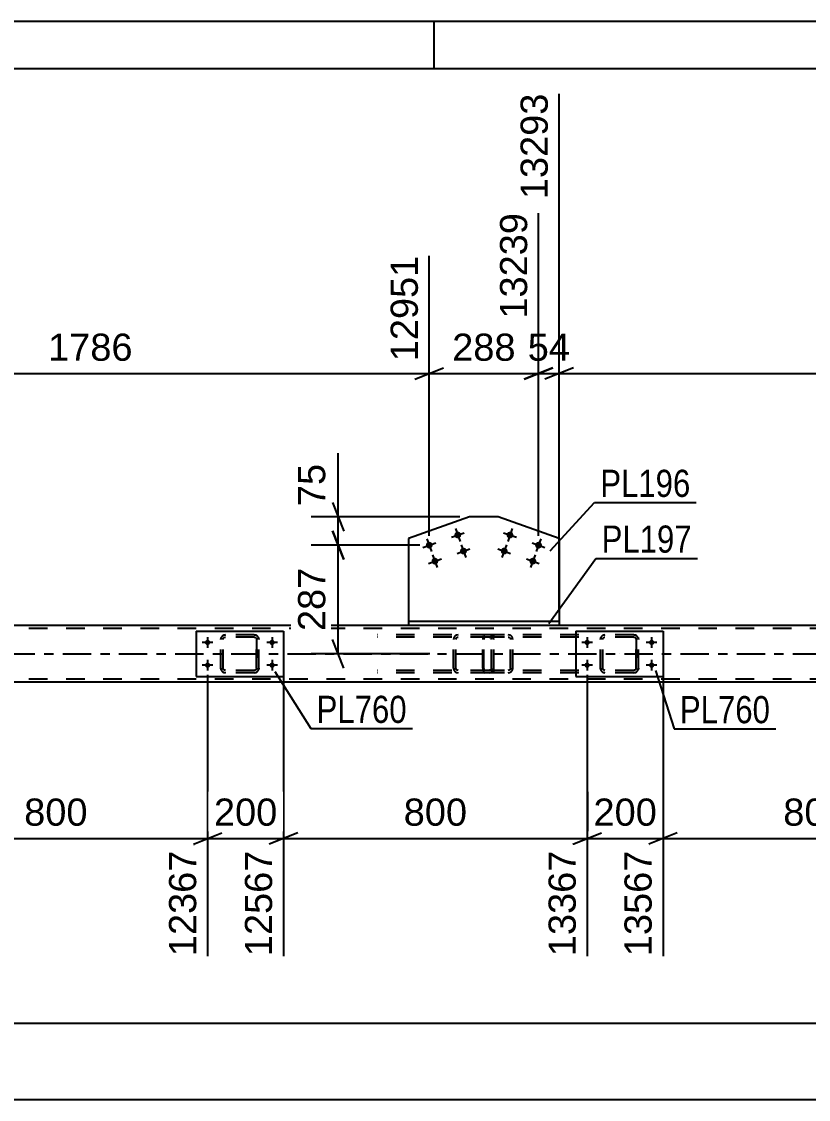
# Model space of a CAD drawing. Header units: millimetres. Extents: x -132 to 709, y -396 to 198.
# Drawn here: x 455.7 to 538.6, y 84 to 197.7 of the extents above; entities that cross this region are included whole.
import ezdxf

# ---------------------------------------------------------------- set-up
doc = ezdxf.new("R2010")
doc.units = ezdxf.units.MM
doc.linetypes.add('DXK_LINE_DOT2', pattern=[3.9198, 1.9599, -1.9599])
doc.linetypes.add('DXK_LINE_DOT3', pattern=[5.9187, 2.979, -0.9799, 0.9799, -0.9799])
doc.styles.add('Arial', font='arial.ttf', dxfattribs={"height": 0.2})
doc.styles.add('Arial Narrow', font='ARIALN.TTF', dxfattribs={"height": 0.2})

# ---------------------------------------------------------------- blocks, each defined once
blk = doc.blocks.new('Unknown-203774460-1113')
at = {"color": 5, "linetype": 'Continuous'}
for p, q in [((709.17, 197.74), (-131.83, 197.74)), ((499.17, 192.74), (499.17, 197.74)), ((704.17, 192.74), (-126.83, 192.74))]:
    blk.add_line(p, q, dxfattribs=at)
blk = doc.blocks.new('Part-203774460-3034 - 2967')
at = {"color": 2, "linetype": 'Continuous'}
for p, q in [((512.34, 134.45), (496.48, 134.45)), ((496.48, 134.45), (496.48, 134.05)), ((512.34, 134.45), (512.34, 134.05)), ((512.34, 134.05), (496.48, 134.05))]:
    blk.add_line(p, q, dxfattribs=at)
blk = doc.blocks.new('Part-203774460-3039 - 2967')
at = {"color": 2, "linetype": 'Continuous'}
for p, q in [((502.89, 145.5), (496.48, 143.23)), ((505.93, 145.5), (502.89, 145.5)), ((512.34, 143.23), (505.93, 145.5)), ((496.48, 143.23), (496.48, 134.45)), ((512.34, 143.23), (512.34, 134.45))]:
    blk.add_line(p, q, dxfattribs=at)
at = {"color": 7, "linetype": 'DXK_LINE_DOT2'}
blk.add_line((512.34, 134.45), (496.48, 134.45), dxfattribs=at)
blk = doc.blocks.new('Bolt-203774460-3147 - 2967')
at = {"linetype": 'Continuous'}
for points in [[(502, 143.7, -1), (501.32, 143.46, -1)], [(498.99, 142.63, -1), (498.31, 142.39, -1)], [(502.6, 142.01, -1), (501.92, 141.77, -1)], [(499.59, 140.94, -1), (498.91, 140.7, -1)]]:
    blk.add_hatch(color=1, dxfattribs=at).paths.add_polyline_path(points)
at = {"color": 1, "linetype": 'Continuous'}
for p, q in [((500.98, 143.34), (502.34, 143.82)), ((501.42, 144.26), (501.9, 142.9)), ((497.97, 142.27), (499.33, 142.75)), ((498.41, 143.19), (498.89, 141.83)), ((501.59, 141.64), (502.94, 142.13)), ((502.02, 142.56), (502.5, 141.21)), ((498.57, 140.58), (499.93, 141.06)), ((499.01, 141.49), (499.49, 140.14))]:
    blk.add_line(p, q, dxfattribs=at)
blk = doc.blocks.new('Part-203774460-3110 - 2967')
at = {"color": 7, "linetype": 'DXK_LINE_DOT2'}
for p, q in [((611.29, 133.73), (-19.38, 133.73)), ((512.34, 134.05), (496.48, 134.05)), ((611.29, 128.37), (-19.38, 128.37))]:
    blk.add_line(p, q, dxfattribs=at)
at = {"color": 2, "linetype": 'Continuous'}
for p, q in [((496.48, 134.05), (427.2, 134.05)), ((581.77, 134.05), (512.34, 134.05)), ((611.29, 128.05), (-15.38, 128.05))]:
    blk.add_line(p, q, dxfattribs=at)
at = {"color": 7, "linetype": 'DXK_LINE_DOT3'}
blk.add_line((-19.38, 131.05), (611.29, 131.05), dxfattribs=at)
blk = doc.blocks.new('Bolt-203774460-3145 - 2967')
at = {"linetype": 'Continuous'}
for points in [[(507.5, 143.46, -1), (506.82, 143.7, -1)], [(506.89, 141.77, -1), (506.21, 142.01, -1)], [(510.51, 142.39, -1), (509.83, 142.63, -1)], [(509.91, 140.7, -1), (509.23, 140.94, -1)]]:
    blk.add_hatch(color=1, dxfattribs=at).paths.add_polyline_path(points)
at = {"color": 1, "linetype": 'Continuous'}
for p, q in [((506.48, 143.82), (507.83, 143.34)), ((507.4, 144.26), (506.92, 142.9)), ((505.88, 142.13), (507.23, 141.64)), ((506.79, 142.56), (506.31, 141.21)), ((509.49, 142.75), (510.85, 142.27)), ((510.41, 143.19), (509.93, 141.83)), ((508.89, 141.06), (510.25, 140.58)), ((509.81, 141.49), (509.33, 140.14))]:
    blk.add_line(p, q, dxfattribs=at)
blk = doc.blocks.new('Bolt-203774460-3146 - 2967')
at = {"linetype": 'Continuous'}
for points in [[(515.29, 131.97, -1), (515.29, 132.53, -1)], [(522.09, 131.97, -1), (522.09, 132.53, -1)], [(515.29, 129.57, -1), (515.29, 130.13, -1)], [(522.09, 129.57, -1), (522.09, 130.13, -1)]]:
    blk.add_hatch(color=1, dxfattribs=at).paths.add_polyline_path(points)
at = {"color": 1, "linetype": 'Continuous'}
for p, q in [((515.85, 132.25), (514.73, 132.25)), ((515.29, 132.81), (515.29, 131.69)), ((522.65, 132.25), (521.53, 132.25)), ((522.09, 132.81), (522.09, 131.69)), ((515.85, 129.85), (514.73, 129.85)), ((515.29, 130.41), (515.29, 129.29)), ((522.65, 129.85), (521.53, 129.85)), ((522.09, 130.41), (522.09, 129.29))]:
    blk.add_line(p, q, dxfattribs=at)
blk = doc.blocks.new('Bolt-203774460-3148 - 2967')
at = {"linetype": 'Continuous'}
for points in [[(475.29, 131.97, -1), (475.29, 132.53, -1)], [(482.09, 131.97, -1), (482.09, 132.53, -1)], [(475.29, 129.57, -1), (475.29, 130.13, -1)], [(482.09, 129.57, -1), (482.09, 130.13, -1)]]:
    blk.add_hatch(color=1, dxfattribs=at).paths.add_polyline_path(points)
at = {"color": 1, "linetype": 'Continuous'}
for p, q in [((475.85, 132.25), (474.73, 132.25)), ((475.29, 132.81), (475.29, 131.69)), ((482.65, 132.25), (481.53, 132.25)), ((482.09, 132.81), (482.09, 131.69)), ((475.85, 129.85), (474.73, 129.85)), ((475.29, 130.41), (475.29, 129.29)), ((482.65, 129.85), (481.53, 129.85)), ((482.09, 130.41), (482.09, 129.29))]:
    blk.add_line(p, q, dxfattribs=at)
blk = doc.blocks.new('Part-203774460-3166 - 2967')
at = {"color": 2, "linetype": 'Continuous'}
for p, q in [((474.09, 133.45), (474.09, 128.65)), ((474.09, 133.45), (483.29, 133.45)), ((483.29, 133.45), (483.29, 128.65)), ((474.09, 128.65), (483.29, 128.65))]:
    blk.add_line(p, q, dxfattribs=at)
blk = doc.blocks.new('Part-203774460-3167 - 2967')
at = {"color": 7, "linetype": 'DXK_LINE_DOT2'}
for p, q in [((516.99, 133.02), (517.17, 133.05)), ((517.17, 133.05), (516.99, 133.02)), ((520.21, 133.05), (517.17, 133.05)), ((520.21, 133.05), (520.4, 133.02)), ((520.4, 133.02), (520.21, 133.05)), ((516.69, 132.57), (516.73, 132.76)), ((516.73, 132.76), (516.69, 132.57)), ((516.69, 129.53), (516.69, 132.57)), ((516.69, 129.53), (516.69, 132.57)), ((516.93, 132.57), (516.95, 132.66)), ((516.93, 129.53), (516.93, 132.57)), ((516.93, 129.53), (516.93, 132.57)), ((516.95, 132.66), (517, 132.74)), ((517, 132.74), (517.08, 132.79)), ((517.08, 132.79), (517.17, 132.81)), ((520.21, 132.81), (517.17, 132.81)), ((520.21, 132.81), (520.3, 132.79)), ((520.3, 132.79), (520.38, 132.74)), ((520.38, 132.74), (520.43, 132.66)), ((520.43, 132.66), (520.45, 132.57)), ((520.45, 129.53), (520.45, 132.57)), ((520.45, 132.57), (520.45, 129.53)), ((520.66, 132.76), (520.69, 132.57)), ((520.69, 132.57), (520.66, 132.76)), ((520.69, 129.53), (520.69, 132.57)), ((520.69, 129.53), (520.69, 132.57)), ((516.73, 129.35), (516.69, 129.53)), ((516.69, 129.53), (516.73, 129.35)), ((516.95, 129.44), (516.93, 129.53)), ((517, 129.36), (516.95, 129.44)), ((517.17, 129.05), (516.99, 129.09)), ((516.99, 129.09), (517.17, 129.05)), ((517.08, 129.31), (517, 129.36)), ((517.17, 129.29), (517.08, 129.31)), ((520.21, 129.29), (517.17, 129.29)), ((520.21, 129.05), (517.17, 129.05)), ((520.3, 129.31), (520.21, 129.29)), ((520.4, 129.09), (520.21, 129.05)), ((520.21, 129.05), (520.4, 129.09)), ((520.38, 129.36), (520.3, 129.31)), ((520.43, 129.44), (520.38, 129.36)), ((520.45, 129.53), (520.43, 129.44)), ((520.69, 129.53), (520.66, 129.35)), ((520.66, 129.35), (520.69, 129.53))]:
    blk.add_line(p, q, dxfattribs=at)
at = {"color": 7, "linetype": 'DXK_LINE_DOT3'}
blk.add_line((518.69, 131.05), (518.69, 131.05), dxfattribs=at)
at = {"color": 7, "linetype": 'DXK_LINE_DOT2'}
for centre, start, end in [((517.17, 132.57), 112.5, 157.5), ((517.17, 132.57), 112.5, 157.5), ((520.21, 132.57), 22.5, 67.5), ((520.21, 132.57), 22.5, 67.5), ((517.17, 129.53), 202.5, 247.5), ((517.17, 129.53), 202.5, 247.5), ((520.21, 129.53), 292.5, 337.5), ((520.21, 129.53), 292.5, 337.5)]:
    blk.add_arc(centre, 0.48, start, end, dxfattribs=at)
blk = doc.blocks.new('Part-203774460-3172 - 2967')
at = {"color": 2, "linetype": 'Continuous'}
for p, q in [((514.09, 133.45), (514.09, 128.65)), ((514.09, 133.45), (523.29, 133.45)), ((523.29, 133.45), (523.29, 128.65)), ((514.09, 128.65), (523.29, 128.65))]:
    blk.add_line(p, q, dxfattribs=at)
blk = doc.blocks.new('Part-203774460-3253 - 2967')
at = {"color": 7, "linetype": 'DXK_LINE_DOT2'}
for p, q in [((476.99, 133.02), (477.17, 133.05)), ((477.17, 133.05), (476.99, 133.02)), ((480.21, 133.05), (477.17, 133.05)), ((480.21, 133.05), (480.4, 133.02)), ((480.4, 133.02), (480.21, 133.05)), ((476.69, 132.57), (476.73, 132.76)), ((476.73, 132.76), (476.69, 132.57)), ((476.69, 129.53), (476.69, 132.57)), ((476.69, 129.53), (476.69, 132.57)), ((476.93, 132.57), (476.95, 132.66)), ((476.93, 129.53), (476.93, 132.57)), ((476.93, 129.53), (476.93, 132.57)), ((476.95, 132.66), (477, 132.74)), ((477, 132.74), (477.08, 132.79)), ((477.08, 132.79), (477.17, 132.81)), ((480.21, 132.81), (477.17, 132.81)), ((480.21, 132.81), (480.3, 132.79)), ((480.3, 132.79), (480.38, 132.74)), ((480.38, 132.74), (480.43, 132.66)), ((480.43, 132.66), (480.45, 132.57)), ((480.45, 129.53), (480.45, 132.57)), ((480.45, 132.57), (480.45, 129.53)), ((480.66, 132.76), (480.69, 132.57)), ((480.69, 132.57), (480.66, 132.76)), ((480.69, 129.53), (480.69, 132.57)), ((480.69, 129.53), (480.69, 132.57)), ((476.73, 129.35), (476.69, 129.53)), ((476.69, 129.53), (476.73, 129.35)), ((476.95, 129.44), (476.93, 129.53)), ((477, 129.36), (476.95, 129.44)), ((477.17, 129.05), (476.99, 129.09)), ((476.99, 129.09), (477.17, 129.05)), ((477.08, 129.31), (477, 129.36)), ((477.17, 129.29), (477.08, 129.31)), ((480.21, 129.29), (477.17, 129.29)), ((480.21, 129.05), (477.17, 129.05)), ((480.3, 129.31), (480.21, 129.29)), ((480.4, 129.09), (480.21, 129.05)), ((480.21, 129.05), (480.4, 129.09)), ((480.38, 129.36), (480.3, 129.31)), ((480.43, 129.44), (480.38, 129.36)), ((480.45, 129.53), (480.43, 129.44)), ((480.69, 129.53), (480.66, 129.35)), ((480.66, 129.35), (480.69, 129.53))]:
    blk.add_line(p, q, dxfattribs=at)
at = {"color": 7, "linetype": 'DXK_LINE_DOT3'}
blk.add_line((478.69, 131.05), (478.69, 131.05), dxfattribs=at)
at = {"color": 7, "linetype": 'DXK_LINE_DOT2'}
for centre, start, end in [((477.17, 132.57), 112.5, 157.5), ((477.17, 132.57), 112.5, 157.5), ((480.21, 132.57), 22.5, 67.5), ((480.21, 132.57), 22.5, 67.5), ((477.17, 129.53), 202.5, 247.5), ((477.17, 129.53), 202.5, 247.5), ((480.21, 129.53), 292.5, 337.5), ((480.21, 129.53), 292.5, 337.5)]:
    blk.add_arc(centre, 0.48, start, end, dxfattribs=at)
blk = doc.blocks.new('Part-203774460-3307 - 2967')
at = {"color": 7, "linetype": 'DXK_LINE_DOT2'}
for p, q in [((504.95, 133.05), (493.17, 133.05)), ((501.71, 133.05), (501.52, 133.02)), ((505.14, 133.02), (504.95, 133.05)), ((504.95, 132.81), (493.17, 132.81)), ((501.24, 132.76), (501.2, 132.57)), ((501.2, 129.53), (501.2, 132.57)), ((501.46, 132.57), (501.48, 132.66)), ((501.46, 129.53), (501.46, 132.57)), ((501.48, 132.66), (501.53, 132.74)), ((501.53, 132.74), (501.61, 132.79)), ((501.61, 132.79), (501.71, 132.81)), ((504.95, 132.81), (505.04, 132.79)), ((505.04, 132.79), (505.13, 132.74)), ((505.13, 132.74), (505.18, 132.66)), ((505.18, 132.66), (505.2, 132.57)), ((505.2, 129.53), (505.2, 132.57)), ((505.46, 132.57), (505.42, 132.76)), ((505.46, 129.53), (505.46, 132.57)), ((504.95, 129.29), (493.17, 129.29)), ((504.95, 129.05), (493.17, 129.05)), ((501.2, 129.53), (501.24, 129.35)), ((501.48, 129.44), (501.46, 129.53)), ((501.53, 129.36), (501.48, 129.44)), ((501.52, 129.09), (501.71, 129.05)), ((501.61, 129.31), (501.53, 129.36)), ((501.71, 129.29), (501.61, 129.31)), ((505.04, 129.31), (504.95, 129.29)), ((504.95, 129.05), (505.14, 129.09)), ((505.13, 129.36), (505.04, 129.31)), ((505.18, 129.44), (505.13, 129.36)), ((505.2, 129.53), (505.18, 129.44)), ((505.42, 129.35), (505.46, 129.53))]:
    blk.add_line(p, q, dxfattribs=at)
for centre, start, end in [((501.69, 132.55), 110.7583, 155.68), ((504.97, 132.55), 24.32, 69.2417), ((501.69, 129.55), 204.32, 249.2417), ((504.97, 129.55), 290.7583, 335.68)]:
    blk.add_arc(centre, 0.496, start, end, dxfattribs=at)
blk = doc.blocks.new('Part-203774460-3309 - 2967')
at = {"color": 7, "linetype": 'DXK_LINE_DOT2'}
for p, q in [((504.56, 133.05), (504.46, 133.02)), ((514.41, 133.05), (504.56, 133.05)), ((505.46, 132.81), (505.46, 133.05)), ((507.16, 133.02), (506.97, 133.05)), ((504.31, 132.76), (504.29, 132.57)), ((504.29, 129.53), (504.29, 132.57)), ((504.37, 132.91), (504.31, 132.76)), ((504.46, 133.02), (504.37, 132.91)), ((504.42, 132.57), (504.44, 132.66)), ((504.42, 129.53), (504.42, 132.57)), ((504.44, 132.66), (504.46, 132.74)), ((504.46, 132.74), (504.51, 132.79)), ((504.51, 132.79), (504.56, 132.81)), ((514.41, 132.81), (504.56, 132.81)), ((506.97, 132.81), (507.06, 132.79)), ((507.06, 132.79), (507.14, 132.74)), ((507.14, 132.74), (507.2, 132.66)), ((507.2, 132.66), (507.22, 132.57)), ((507.22, 129.53), (507.22, 132.57)), ((507.47, 132.57), (507.43, 132.76)), ((507.47, 129.53), (507.47, 132.57)), ((504.29, 129.53), (504.31, 129.35)), ((504.31, 129.35), (504.37, 129.19)), ((504.37, 129.19), (504.46, 129.09)), ((504.44, 129.44), (504.42, 129.53)), ((504.46, 129.36), (504.44, 129.44)), ((504.51, 129.31), (504.46, 129.36)), ((504.46, 129.09), (504.56, 129.05)), ((504.56, 129.29), (504.51, 129.31)), ((514.41, 129.29), (504.56, 129.29)), ((514.41, 129.05), (504.56, 129.05)), ((505.46, 129.05), (505.46, 129.29)), ((507.06, 129.31), (506.97, 129.29)), ((506.97, 129.05), (507.16, 129.09)), ((507.14, 129.36), (507.06, 129.31)), ((507.2, 129.44), (507.14, 129.36)), ((507.22, 129.53), (507.2, 129.44)), ((507.43, 129.35), (507.47, 129.53))]:
    blk.add_line(p, q, dxfattribs=at)
for centre, start, end in [((506.98, 132.56), 23.8951, 68.8487), ((506.98, 129.55), 291.1513, 336.1049)]:
    blk.add_arc(centre, 0.492, start, end, dxfattribs=at)
blk = doc.blocks.new('StraightDimension-203774460-3710 - 2967')
at = {"color": 7, "linetype": 'Continuous'}
blk.add_line((-20.18, 84.05), (644.02, 84.05), dxfattribs=at)
blk = doc.blocks.new('StraightDimension-203774460-22634 - 2967')
at = {"color": 7, "linetype": 'Continuous'}
for p, q in [((443.29, 129.34), (443.29, 99.16)), ((475.29, 128.85), (475.29, 99.16)), ((444.79, 112.17), (441.79, 110.97)), ((443.29, 111.57), (475.29, 111.57)), ((473.79, 110.97), (476.79, 112.17))]:
    blk.add_line(p, q, dxfattribs=at)
at = {"color": 0}
blk.add_wipeout([(463.23, 112.32), (463.23, 116.52), (455.36, 116.52), (455.36, 112.32)], dxfattribs=at)
at = {"color": 3, "style": 'Arial'}
blk.add_text('800', height=2.865, dxfattribs=at).set_placement((455.96, 112.92))
at = {"color": 0, "linetype": 'Continuous'}
blk.add_wipeout([(474.69, 110.87), (470.49, 110.87), (470.49, 98.56), (474.69, 98.56)], dxfattribs=at)
at = {"color": 3, "linetype": 'Continuous', "style": 'Arial'}
blk.add_text('12367', height=2.865, rotation=90.0002, dxfattribs=at).set_placement((474.09, 99.16))
blk = doc.blocks.new('StraightDimension-203774460-22942 - 2967')
at = {"color": 7, "linetype": 'Continuous'}
for p, q in [((512.34, 135.45), (512.34, 190.13)), ((510.17, 143.51), (510.17, 177.53)), ((508.67, 160.01), (511.67, 161.21)), ((510.17, 160.61), (512.34, 160.61)), ((513.84, 161.21), (510.84, 160.01))]:
    blk.add_line(p, q, dxfattribs=at)
at = {"color": 0, "linetype": 'Continuous'}
blk.add_wipeout([(511.74, 190.73), (507.54, 190.73), (507.54, 178.41), (511.74, 178.41)], dxfattribs=at)
at = {"color": 3, "linetype": 'Continuous', "style": 'Arial'}
blk.add_text('13293', height=2.865, rotation=90.0002, dxfattribs=at).set_placement((511.14, 179.01))
at = {"color": 0}
blk.add_wipeout([(514.08, 161.36), (514.08, 165.56), (508.43, 165.56), (508.43, 161.36)], dxfattribs=at)
at = {"color": 3, "style": 'Arial'}
blk.add_text('54', height=2.865, dxfattribs=at).set_placement((509.03, 161.96))
blk = doc.blocks.new('StraightDimension-203774460-22943 - 2967')
at = {"color": 7, "linetype": 'Continuous'}
for p, q in [((510.17, 143.51), (510.17, 177.53)), ((498.65, 143.51), (498.65, 173.03)), ((497.15, 160.01), (500.15, 161.21)), ((498.65, 160.61), (510.17, 160.61)), ((511.67, 161.21), (508.67, 160.01))]:
    blk.add_line(p, q, dxfattribs=at)
at = {"color": 0}
blk.add_wipeout([(508.34, 161.36), (508.34, 165.56), (500.47, 165.56), (500.47, 161.36)], dxfattribs=at)
at = {"color": 3, "style": 'Arial'}
blk.add_text('288', height=2.865, dxfattribs=at).set_placement((501.07, 161.96))
at = {"color": 0, "linetype": 'Continuous'}
blk.add_wipeout([(509.57, 178.13), (505.37, 178.13), (505.37, 165.81), (509.57, 165.81)], dxfattribs=at)
at = {"color": 3, "linetype": 'Continuous', "style": 'Arial'}
blk.add_text('13239', height=2.865, rotation=90.0002, dxfattribs=at).set_placement((508.97, 166.41))
blk = doc.blocks.new('StraightDimension-203774460-22941 - 2967')
at = {"color": 7, "linetype": 'Continuous'}
for p, q in [((512.34, 135.45), (512.34, 190.13)), ((583.93, 143.08), (583.93, 173.03)), ((513.84, 161.21), (510.84, 160.01)), ((512.34, 160.61), (583.93, 160.61)), ((582.43, 160.01), (585.43, 161.21))]:
    blk.add_line(p, q, dxfattribs=at)
at = {"color": 0}
blk.add_wipeout([(553.18, 161.36), (553.18, 165.56), (543.09, 165.56), (543.09, 161.36)], dxfattribs=at)
at = {"color": 3, "style": 'Arial'}
blk.add_text('1790', height=2.865, dxfattribs=at).set_placement((543.69, 161.96))
at = {"color": 0, "linetype": 'Continuous'}
blk.add_wipeout([(583.33, 173.63), (579.13, 173.63), (579.13, 161.31), (583.33, 161.31)], dxfattribs=at)
at = {"color": 3, "linetype": 'Continuous', "style": 'Arial'}
blk.add_text('15083', height=2.865, rotation=90.0002, dxfattribs=at).set_placement((582.73, 161.91))
blk = doc.blocks.new('StraightDimension-203774460-22631 - 2967')
at = {"color": 7, "linetype": 'Continuous'}
for p, q in [((515.29, 128.85), (515.29, 99.16)), ((523.29, 128.85), (523.29, 99.16)), ((513.79, 110.97), (516.79, 112.17)), ((515.29, 111.57), (523.29, 111.57)), ((524.79, 112.17), (521.79, 110.97))]:
    blk.add_line(p, q, dxfattribs=at)
at = {"color": 0}
blk.add_wipeout([(523.23, 112.32), (523.23, 116.52), (515.36, 116.52), (515.36, 112.32)], dxfattribs=at)
at = {"color": 0, "linetype": 'Continuous'}
blk.add_wipeout([(522.69, 110.87), (518.49, 110.87), (518.49, 98.56), (522.69, 98.56)], dxfattribs=at)
at = {"color": 3, "style": 'Arial'}
blk.add_text('200', height=2.865, dxfattribs=at).set_placement((515.96, 112.92))
at = {"color": 3, "linetype": 'Continuous', "style": 'Arial'}
blk.add_text('13567', height=2.865, rotation=90.0002, dxfattribs=at).set_placement((522.09, 99.16))
blk = doc.blocks.new('StraightDimension-203774460-4353 - 2967')
at = {"color": 7, "linetype": 'Continuous'}
blk.add_line((-19.38, 92.1), (643.22, 92.1), dxfattribs=at)
blk = doc.blocks.new('StraightDimension-203774460-22630 - 2967')
at = {"color": 7, "linetype": 'Continuous'}
for p, q in [((523.29, 128.85), (523.29, 99.16)), ((555.29, 128.85), (555.29, 99.16)), ((524.79, 112.17), (521.79, 110.97)), ((523.29, 111.57), (555.29, 111.57)), ((553.79, 110.97), (556.79, 112.17))]:
    blk.add_line(p, q, dxfattribs=at)
at = {"color": 0}
blk.add_wipeout([(543.23, 112.32), (543.23, 116.52), (535.36, 116.52), (535.36, 112.32)], dxfattribs=at)
at = {"color": 3, "style": 'Arial'}
blk.add_text('800', height=2.865, dxfattribs=at).set_placement((535.96, 112.92))
at = {"color": 0, "linetype": 'Continuous'}
blk.add_wipeout([(554.69, 110.87), (550.49, 110.87), (550.49, 98.56), (554.69, 98.56)], dxfattribs=at)
at = {"color": 3, "linetype": 'Continuous', "style": 'Arial'}
blk.add_text('14367', height=2.865, rotation=90.0002, dxfattribs=at).set_placement((554.09, 99.16))
blk = doc.blocks.new('StraightDimension-203774460-22632 - 2967')
at = {"color": 7, "linetype": 'Continuous'}
for p, q in [((483.29, 129.51), (483.29, 99.16)), ((515.29, 128.85), (515.29, 99.16)), ((484.79, 112.17), (481.79, 110.97)), ((483.29, 111.57), (515.29, 111.57)), ((513.79, 110.97), (516.79, 112.17))]:
    blk.add_line(p, q, dxfattribs=at)
at = {"color": 0}
blk.add_wipeout([(503.23, 112.32), (503.23, 116.52), (495.36, 116.52), (495.36, 112.32)], dxfattribs=at)
at = {"color": 3, "style": 'Arial'}
blk.add_text('800', height=2.865, dxfattribs=at).set_placement((495.96, 112.92))
at = {"color": 0, "linetype": 'Continuous'}
blk.add_wipeout([(514.69, 110.87), (510.49, 110.87), (510.49, 98.56), (514.69, 98.56)], dxfattribs=at)
at = {"color": 3, "linetype": 'Continuous', "style": 'Arial'}
blk.add_text('13367', height=2.865, rotation=90.0002, dxfattribs=at).set_placement((514.09, 99.16))
blk = doc.blocks.new('StraightDimension-203774460-22633 - 2967')
at = {"color": 7, "linetype": 'Continuous'}
for p, q in [((475.29, 128.85), (475.29, 99.16)), ((483.29, 129.51), (483.29, 99.16)), ((473.79, 110.97), (476.79, 112.17)), ((475.29, 111.57), (483.29, 111.57)), ((484.79, 112.17), (481.79, 110.97))]:
    blk.add_line(p, q, dxfattribs=at)
at = {"color": 0}
blk.add_wipeout([(483.23, 112.32), (483.23, 116.52), (475.36, 116.52), (475.36, 112.32)], dxfattribs=at)
at = {"color": 0, "linetype": 'Continuous'}
blk.add_wipeout([(482.69, 110.87), (478.49, 110.87), (478.49, 98.56), (482.69, 98.56)], dxfattribs=at)
at = {"color": 3, "style": 'Arial'}
blk.add_text('200', height=2.865, dxfattribs=at).set_placement((475.96, 112.92))
at = {"color": 3, "linetype": 'Continuous', "style": 'Arial'}
blk.add_text('12567', height=2.865, rotation=90.0002, dxfattribs=at).set_placement((482.09, 99.16))
blk = doc.blocks.new('StraightDimension-203774460-22944 - 2967')
at = {"color": 7, "linetype": 'Continuous'}
for p, q in [((427.2, 135.45), (427.2, 190.13)), ((498.65, 143.51), (498.65, 173.03)), ((428.7, 161.21), (425.7, 160.01)), ((427.2, 160.61), (498.65, 160.61)), ((497.15, 160.01), (500.15, 161.21))]:
    blk.add_line(p, q, dxfattribs=at)
at = {"color": 0}
blk.add_wipeout([(467.97, 161.36), (467.97, 165.56), (457.88, 165.56), (457.88, 161.36)], dxfattribs=at)
at = {"color": 3, "style": 'Arial'}
blk.add_text('1786', height=2.865, dxfattribs=at).set_placement((458.48, 161.96))
at = {"color": 0, "linetype": 'Continuous'}
blk.add_wipeout([(498.05, 173.63), (493.85, 173.63), (493.85, 161.31), (498.05, 161.31)], dxfattribs=at)
at = {"color": 3, "linetype": 'Continuous', "style": 'Arial'}
blk.add_text('12951', height=2.865, rotation=90.0002, dxfattribs=at).set_placement((497.45, 161.91))
blk = doc.blocks.new('StraightDimension-203774460-23296 - 2967')
at = {"color": 7, "linetype": 'Continuous'}
for p, q in [((489.04, 145.5), (489.04, 152.2)), ((489.04, 145.5), (489.04, 152.2)), ((488.44, 147), (489.64, 144)), ((501.89, 145.5), (486.19, 145.5)), ((489.04, 142.51), (489.04, 145.5)), ((489.64, 141.01), (488.44, 144.01)), ((497.65, 142.51), (486.19, 142.51))]:
    blk.add_line(p, q, dxfattribs=at)
at = {"color": 0}
blk.add_wipeout([(488.29, 151.68), (484.09, 151.68), (484.09, 146.03), (488.29, 146.03)], dxfattribs=at)
at = {"color": 3, "style": 'Arial'}
blk.add_text('75', height=2.865, rotation=90.0002, dxfattribs=at).set_placement((487.69, 146.63))
blk = doc.blocks.new('StraightDimension-203774460-23297 - 2967')
at = {"color": 7, "linetype": 'Continuous'}
for p, q in [((488.44, 144.01), (489.64, 141.01)), ((497.65, 142.51), (486.19, 142.51)), ((489.04, 131.05), (489.04, 142.51)), ((489.64, 129.55), (488.44, 132.55)), ((498.7, 131.05), (486.19, 131.05))]:
    blk.add_line(p, q, dxfattribs=at)
at = {"color": 0}
blk.add_wipeout([(488.29, 140.72), (484.09, 140.72), (484.09, 132.85), (488.29, 132.85)], dxfattribs=at)
at = {"color": 3, "style": 'Arial'}
blk.add_text('287', height=2.865, rotation=90.0002, dxfattribs=at).set_placement((487.69, 133.45))
blk = doc.blocks.new('Mark-203774460-3035 - 2967')
at = {"color": 30, "linetype": 'Continuous'}
for p, q in [((511.38, 141.9), (516.08, 147)), ((516.08, 147), (526.79, 147))]:
    blk.add_line(p, q, dxfattribs=at)
at = {"color": 0}
blk.add_wipeout([(526.19, 147.6), (526.19, 150.6), (516.68, 150.6), (516.68, 147.6)], dxfattribs=at)
blk.add_wipeout([(526.19, 147.6), (526.19, 150.6), (516.68, 150.6), (516.68, 147.6)], dxfattribs=at)
at = {"color": 3, "style": 'Arial Narrow'}
blk.add_text('PL196', height=2.863, dxfattribs=at).set_placement((516.68, 147.6))
blk = doc.blocks.new('Mark-203774460-3030 - 2967')
at = {"color": 30, "linetype": 'Continuous'}
for p, q in [((511.24, 134.26), (516.22, 141.12)), ((516.22, 141.12), (526.92, 141.12))]:
    blk.add_line(p, q, dxfattribs=at)
at = {"color": 0}
blk.add_wipeout([(526.32, 141.72), (526.32, 144.72), (516.82, 144.72), (516.82, 141.72)], dxfattribs=at)
blk.add_wipeout([(526.32, 141.72), (526.32, 144.72), (516.82, 144.72), (516.82, 141.72)], dxfattribs=at)
at = {"color": 3, "style": 'Arial Narrow'}
blk.add_text('PL197', height=2.863, dxfattribs=at).set_placement((516.82, 141.72))
blk = doc.blocks.new('Mark-203774460-3162 - 2967')
at = {"color": 30, "linetype": 'Continuous'}
for p, q in [((482.37, 129.18), (486.18, 123.16)), ((486.18, 123.16), (496.88, 123.16))]:
    blk.add_line(p, q, dxfattribs=at)
at = {"color": 0}
blk.add_wipeout([(496.28, 123.76), (496.28, 126.76), (486.78, 126.76), (486.78, 123.76)], dxfattribs=at)
blk.add_wipeout([(496.28, 123.76), (496.28, 126.76), (486.78, 126.76), (486.78, 123.76)], dxfattribs=at)
at = {"color": 3, "style": 'Arial Narrow'}
blk.add_text('PL760', height=2.863, dxfattribs=at).set_placement((486.78, 123.76))
blk = doc.blocks.new('Mark-203774460-3168 - 2967')
at = {"color": 30, "linetype": 'Continuous'}
for p, q in [((522.5, 129.29), (524.47, 123.13)), ((524.47, 123.13), (535.17, 123.13))]:
    blk.add_line(p, q, dxfattribs=at)
at = {"color": 0}
blk.add_wipeout([(534.57, 123.73), (534.57, 126.73), (525.07, 126.73), (525.07, 123.73)], dxfattribs=at)
blk.add_wipeout([(534.57, 123.73), (534.57, 126.73), (525.07, 126.73), (525.07, 123.73)], dxfattribs=at)
at = {"color": 3, "style": 'Arial Narrow'}
blk.add_text('PL760', height=2.863, dxfattribs=at).set_placement((525.07, 123.73))

msp = doc.modelspace()

# ---------------------------------------------------------------- block references
for name in ['Unknown-203774460-1113', 'Part-203774460-3039 - 2967', 'Bolt-203774460-3147 - 2967', 'Bolt-203774460-3145 - 2967', 'Part-203774460-3034 - 2967', 'Part-203774460-3110 - 2967', 'Part-203774460-3166 - 2967', 'Part-203774460-3253 - 2967', 'Part-203774460-3307 - 2967', 'Part-203774460-3309 - 2967', 'Part-203774460-3172 - 2967', 'Part-203774460-3167 - 2967', 'Bolt-203774460-3148 - 2967', 'Bolt-203774460-3146 - 2967']:
    msp.add_blockref(name, (0, 0))

# ---------------------------------------------------------------- next in the draw order: block references
for name in ['StraightDimension-203774460-22942 - 2967', 'StraightDimension-203774460-3710 - 2967']:
    msp.add_blockref(name, (0, 0))

# ---------------------------------------------------------------- next in the draw order: block references
for name in ['StraightDimension-203774460-22943 - 2967', 'StraightDimension-203774460-22634 - 2967', 'StraightDimension-203774460-22631 - 2967']:
    msp.add_blockref(name, (0, 0))

# ---------------------------------------------------------------- next in the draw order: block references
for name in ['StraightDimension-203774460-22944 - 2967', 'StraightDimension-203774460-22941 - 2967', 'StraightDimension-203774460-4353 - 2967']:
    msp.add_blockref(name, (0, 0))

# ---------------------------------------------------------------- next in the draw order: block references
for name in ['StraightDimension-203774460-23296 - 2967', 'Mark-203774460-3035 - 2967', 'StraightDimension-203774460-22632 - 2967', 'StraightDimension-203774460-22630 - 2967']:
    msp.add_blockref(name, (0, 0))

# ---------------------------------------------------------------- next in the draw order: block references
for name in ['Mark-203774460-3030 - 2967', 'StraightDimension-203774460-22633 - 2967', 'Mark-203774460-3168 - 2967']:
    msp.add_blockref(name, (0, 0))

# ---------------------------------------------------------------- next in the draw order: block references
msp.add_blockref('StraightDimension-203774460-23297 - 2967', (0, 0))

# ---------------------------------------------------------------- next in the draw order: block references
msp.add_blockref('Mark-203774460-3162 - 2967', (0, 0))

doc.saveas('drawing.dxf')
